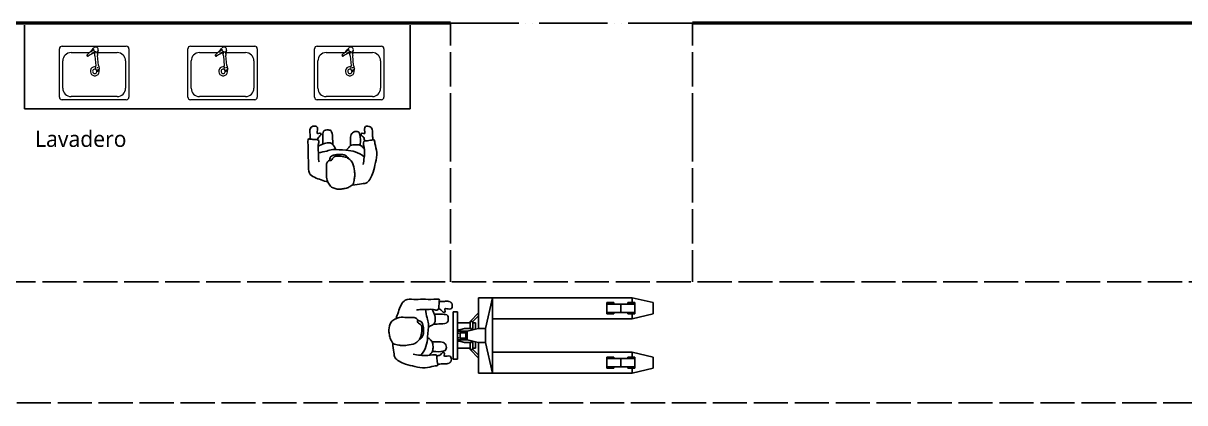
# Model space of a CAD drawing. Header units: millimetres. Extents: x 44692 to 174433, y -26273 to 14445.
# Drawn here: x 153131 to 161778, y -5046 to -2222 of the extents above; entities that cross this region are included whole.
import ezdxf

# ---------------------------------------------------------------- set-up
doc = ezdxf.new("R2010")
doc.units = ezdxf.units.MM
doc.header["$LTSCALE"] = 100
doc.linetypes.add('DASHEDX2', pattern=[3.048, 2.54, -0.508])
doc.linetypes.add('DIVIDEX2', pattern=[6.604, 5.08, -0.508, 0, -0.508, 0, -0.508])
for name, color, linetype in [('Area circulacion', 50, 'DASHEDX2'), ('Muebles', 112, 'Continuous'), ('Personal', 171, 'Continuous'), ('Puertas', 43, 'DIVIDEX2'), ('rotulo', 211, 'Continuous'), ('Transporte semielaborado', 30, 'Continuous')]:
    doc.layers.add(name, color=color, linetype=linetype)
doc.layers.add('Paredes', color=7, linetype='Continuous', lineweight=50)
doc.styles.add('OpenSans', font='OpenSans-Regular.ttf')

# ---------------------------------------------------------------- blocks, each defined once
blk = doc.blocks.new('pa17-16')
for points, knots in [([(5.5575, 2.4391), (5.5549, 2.4218), (5.5525, 2.3852), (5.5491, 2.3329), (5.5712, 2.2599), (5.5431, 2.2589), (5.5029, 2.2526), (5.4793, 2.2435), (5.4785, 2.2813), (5.4499, 2.3438), (5.4658, 2.4235), (5.4776, 2.5033), (5.5116, 2.5798), (5.5552, 2.585), (5.608, 2.5962), (5.6336, 2.6001)], [0, 0, 0, 0, 0.404899, 0.829805, 1.276298, 1.516647, 1.885942, 2.122553, 2.418487, 2.881882, 3.382407, 3.897515, 4.613825, 5.020942, 5.393355, 5.393355, 5.393355, 5.393355]), ([(5.62, 2.5537), (5.6188, 2.5427), (5.6154, 2.5253), (5.6223, 2.4901), (5.6346, 2.4293), (5.661, 2.4064), (5.685, 2.3908), (5.7322, 2.3832), (5.7723, 2.3842), (5.7881, 2.3969), (5.8018, 2.4268), (5.8146, 2.4162), (5.8324, 2.4305), (5.8382, 2.4568), (5.8318, 2.5038), (5.8344, 2.5615), (5.8137, 2.5937), (5.7944, 2.6284), (5.7307, 2.6388), (5.7037, 2.6296), (5.6679, 2.626), (5.6442, 2.6055), (5.6228, 2.5961), (5.6214, 2.5667), (5.62, 2.5537)], [0, 0, 0, 0, 0.297584, 0.631064, 1.068635, 1.39533, 1.69617, 2.097861, 2.458938, 2.716293, 3.010442, 3.199165, 3.447293, 3.731671, 4.119196, 4.541864, 4.881702, 5.22714, 5.673063, 5.989311, 6.327668, 6.644571, 6.906626, 7.259736, 7.259736, 7.259736, 7.259736]), ([(5.8196, 2.5846), (5.837, 2.5819), (5.8817, 2.5675), (5.9755, 2.5418), (5.972, 2.4609), (5.9791, 2.3926), (5.9812, 2.315), (5.9891, 2.2612), (5.9692, 2.2664), (5.9401, 2.2663), (5.9063, 2.2668), (5.9005, 2.2811), (5.909, 2.3184), (5.9007, 2.3606), (5.9019, 2.4011), (5.8964, 2.4238), (5.8933, 2.4348)], [6.682038, 6.682038, 6.682038, 6.682038, 7.076266, 7.806153, 8.304227, 8.77662, 9.284333, 9.649979, 9.844608, 10.160206, 10.472731, 10.661147, 10.998544, 11.371438, 11.724832, 12.051545, 12.051545, 12.051545, 12.051545]), ([(5.6724, 2.3994), (5.675, 2.3947), (5.6837, 2.383), (5.7041, 2.3718), (5.7348, 2.3697), (5.774, 2.3728), (5.8085, 2.3874), (5.8116, 2.4015), (5.8144, 2.4199)], [0.121052, 0.121052, 0.121052, 0.121052, 0.297289, 0.584433, 0.895396, 1.26174, 1.600834, 1.760925, 1.760925, 1.760925, 1.760925]), ([(5.5522, 2.3809), (5.573, 2.3653), (5.6222, 2.3398), (5.6924, 2.3383), (5.7952, 2.3323), (5.8376, 2.352), (5.881, 2.3613), (5.9019, 2.366)], [0, 0, 0, 0, 0.49262, 0.970296, 1.525877, 1.91054, 2.357805, 2.357805, 2.357805, 2.357805]), ([(5.5552, 2.3206), (5.5597, 2.3147), (5.5706, 2.3043), (5.5892, 2.2916), (5.6248, 2.2913), (5.6613, 2.2967), (5.6731, 2.3154), (5.6858, 2.3299), (5.6912, 2.3378)], [0, 0, 0, 0, 0.262594, 0.520609, 0.853848, 1.185107, 1.43842, 1.738028, 1.738028, 1.738028, 1.738028]), ([(5.5867, 2.2952), (5.5866, 2.2877), (5.5872, 2.2667), (5.5883, 2.1873), (5.6353, 2.19), (5.6673, 2.2128), (5.6606, 2.2618), (5.6599, 2.2881), (5.6606, 2.3008)], [0.078483, 0.078483, 0.078483, 0.078483, 0.321516, 0.797556, 1.122606, 1.448668, 1.830958, 2.166281, 2.166281, 2.166281, 2.166281]), ([(5.7713, 2.3359), (5.7736, 2.3305), (5.7786, 2.3203), (5.7954, 2.2951), (5.8154, 2.2848), (5.8612, 2.2906), (5.8838, 2.3057), (5.8988, 2.3117), (5.9058, 2.3148)], [0, 0, 0, 0, 0.233477, 0.532145, 0.79329, 1.163492, 1.458071, 1.725911, 1.725911, 1.725911, 1.725911]), ([(5.7943, 2.2992), (5.7951, 2.2858), (5.7984, 2.2614), (5.8038, 2.2002), (5.8255, 2.1869), (5.8672, 2.191), (5.8755, 2.2117), (5.8718, 2.2605), (5.8715, 2.286), (5.871, 2.2978)], [0, 0, 0, 0, 0.353805, 0.775896, 1.041599, 1.377968, 1.615337, 2.001902, 2.313716, 2.313716, 2.313716, 2.313716]), ([(5.4915, 2.2484), (5.4936, 2.2374), (5.4981, 2.215), (5.4968, 2.1806), (5.512, 2.1445), (5.5569, 2.147), (5.5634, 2.1681), (5.5498, 2.2128), (5.5753, 2.1995), (5.5912, 2.209), (5.5741, 2.2257), (5.5617, 2.2339), (5.5559, 2.2515), (5.5556, 2.26)], [0, 0, 0, 0, 0.324329, 0.654038, 0.980089, 1.31306, 1.562526, 1.890179, 2.123217, 2.319335, 2.559559, 2.78492, 3.066636, 3.066636, 3.066636, 3.066636]), ([(5.9713, 2.2652), (5.9703, 2.2553), (5.9686, 2.234), (5.9786, 2.2017), (5.9668, 2.1644), (5.9218, 2.1628), (5.9134, 2.1832), (5.9229, 2.229), (5.8988, 2.2135), (5.882, 2.2215), (5.8976, 2.2397), (5.908, 2.248), (5.912, 2.2618), (5.9127, 2.2683)], [0.038839, 0.038839, 0.038839, 0.038839, 0.324329, 0.654038, 0.980089, 1.31306, 1.562526, 1.890179, 2.123217, 2.319335, 2.559559, 2.78492, 2.989829, 2.989829, 2.989829, 2.989829])]:
    blk.add_open_spline(points, degree=3, knots=knots)
blk = doc.blocks.new('cl09-14')
at = {"lineweight": 5}
for p, q in [((-0.269, 0.02), (-0.269, 0.3945)), ((-0.249, 0.4145), (0.0095, 0.4145)), ((-0.1788, 0.3645), (-0.0361, 0.3645)), ((0.0095, 0.4145), (0.249, 0.4145)), ((0.0274, 0.3645), (0.1788, 0.3645)), ((0.269, 0.3945), (0.269, 0.02)), ((-0.2428, 0.0885), (-0.2428, 0.3005)), ((0.006, 0.3403), (0.0136, 0.2619)), ((0.034, 0.2639), (0.0265, 0.3414)), ((0.2428, 0.3005), (0.2428, 0.0885)), ((0.249, 0), (-0.249, 0)), ((0.1788, 0.0245), (-0.1788, 0.0245))]:
    blk.add_line(p, q, dxfattribs=at)
for centre, radius, start, end in [((-0.249, 0.3945), 0.02, 90, 180), ((-0.1788, 0.3005), 0.064, 90, 180), ((-0.2092, 0.5518), 0.255, 307.29995, 323.44123), ((0.0939, 0.1256), 0.255, 107.37848, 123.51976), ((-0.0791, 0.4381), 0.0866, 305.66886, 327.17012), ((0.0292, 0.2858), 0.0866, 103.6496, 125.15085), ((0.011, 0.3884), 0.0162, 164.00843, 277.23501), ((0.0117, 0.388), 0.02, 287.37848, 143.44123), ((-0.0935, 0.3304), 0.1, 5.6774, 19.04527), ((-0.0221, 0.3495), 0.0293, 4.17107, 27.91331), ((0.0517, 0.3563), 0.0293, 157.81042, 186.31744), ((0.126, 0.3513), 0.1, 162.19035, 185.67746), ((0.1788, 0.3005), 0.064, 0, 90), ((0.249, 0.3945), 0.02, 0, 90), ((-0.0506, 0.3437), 0.00664, 127.29995, 303.51976), ((-0.0487, 0.3439), 0.00491, 158.92924, 241.9125), ((0.0047, 0.2202), 0.0346, 74.3543, 12.13808), ((0.0047, 0.2202), 0.0168, 61.4601, 4.85789), ((0.0266, 0.2346), 0.0139, 171.17496, 20.1799), ((-0.0859, 0.252), 0.1, 351.17496, 5.6774), ((0.0267, 0.235), 0.00812, 213.71984, 15.80061), ((0.0262, 0.2395), 0.00759, 64.48838, 123.74119), ((0.1335, 0.2738), 0.1, 185.67746, 200.1799), ((-0.249, 0.02), 0.02, 180, 270), ((-0.1788, 0.0885), 0.064, 180, 270), ((0.1788, 0.0885), 0.064, 270, 0), ((0.249, 0.02), 0.02, 270, 0)]:
    blk.add_arc(centre, radius, start, end, dxfattribs=at)

msp = doc.modelspace()

# ---------------------------------------------------------------- linework, layer by layer
at = {"layer": 'Area circulacion'}
for p, q in [((156312.246, -2996.404), (156312.246, -2221.917)), ((158112.246, -2996.404), (158112.246, -2221.917)), ((156312.246, -2996.404), (156312.246, -4146.404)), ((158112.246, -2996.404), (158112.246, -4146.404)), ((164805.615, -4146.404), (151171.241, -4146.404)), ((163700.126, -5046.404), (151171.241, -5046.404))]:
    msp.add_line(p, q, dxfattribs=at)
at = {"layer": 'Muebles'}
for p, q in [((153139.298, -2860.083), (153139.298, -2236.266)), ((156011.278, -2860.083), (156011.278, -2236.266)), ((156011.278, -2860.083), (153139.298, -2860.083))]:
    msp.add_line(p, q, dxfattribs=at)
at = {"layer": 'Paredes'}
for p, q in [((156312.246, -2221.917), (151688.162, -2221.917)), ((165913.246, -2221.917), (158112.246, -2221.917))]:
    msp.add_line(p, q, dxfattribs=at)
at = {"layer": 'Puertas'}
msp.add_line((156312.246, -2221.917), (158112.246, -2221.917), dxfattribs=at)
at = {"layer": 'Transporte semielaborado'}
for p, q in [((156623.313, -4264.843), (156519.299, -4264.843)), ((156519.299, -4377.632), (156519.299, -4264.843)), ((156571.306, -4493.674), (156623.313, -4264.843)), ((157663.454, -4264.843), (156623.313, -4264.843)), ((156623.313, -4264.843), (156623.313, -4420.865)), ((157476.229, -4301.248), (157501.212, -4301.248)), ((157476.229, -4311.65), (157476.229, -4301.248)), ((157476.229, -4374.058), (157476.229, -4311.65)), ((157476.229, -4311.65), (157501.212, -4311.65)), ((157501.212, -4301.248), (157501.212, -4311.65)), ((157501.212, -4301.248), (157528.236, -4301.248)), ((157528.236, -4311.65), (157501.212, -4311.65)), ((157528.236, -4301.248), (157528.236, -4311.65)), ((157528.236, -4311.65), (157580.243, -4311.65)), ((157580.243, -4311.65), (157580.243, -4374.058)), ((157580.243, -4311.65), (157632.25, -4311.65)), ((157632.25, -4301.248), (157632.25, -4311.65)), ((157632.25, -4301.248), (157659.274, -4301.248)), ((157632.25, -4311.65), (157659.274, -4311.65)), ((157659.274, -4311.65), (157659.274, -4301.248)), ((157659.274, -4301.248), (157663.454, -4301.248)), ((157684.257, -4311.65), (157659.274, -4311.65)), ((157663.454, -4264.843), (157663.454, -4301.248)), ((157819.475, -4301.248), (157663.454, -4264.843)), ((157684.257, -4301.248), (157663.454, -4301.248)), ((157684.257, -4311.65), (157684.257, -4301.248)), ((157684.257, -4311.65), (157684.257, -4374.058)), ((157819.475, -4384.46), (157819.475, -4301.248)), ((156332.074, -4368.858), (156363.278, -4368.858)), ((156332.074, -4368.858), (156332.074, -4722.505)), ((156363.278, -4452.069), (156363.278, -4368.858)), ((156519.299, -4377.632), (156456.891, -4441.667)), ((156519.299, -4398.977), (156477.694, -4441.667)), ((156519.299, -4398.977), (156519.299, -4377.632)), ((156519.299, -4398.977), (156519.299, -4493.674)), ((157476.229, -4384.46), (157476.229, -4374.058)), ((157476.229, -4374.058), (157501.212, -4374.058)), ((157501.212, -4384.46), (157476.229, -4384.46)), ((157501.212, -4384.46), (157501.212, -4374.058)), ((157501.212, -4374.058), (157528.236, -4374.058)), ((157528.236, -4384.46), (157501.212, -4384.46)), ((157528.236, -4384.46), (157528.236, -4374.058)), ((157528.236, -4374.058), (157580.243, -4374.058)), ((157632.25, -4374.058), (157580.243, -4374.058)), ((157632.25, -4374.058), (157659.274, -4374.058)), ((157632.25, -4384.46), (157632.25, -4374.058)), ((157659.274, -4384.46), (157632.25, -4384.46)), ((157659.274, -4384.46), (157659.274, -4374.058)), ((157684.257, -4374.058), (157659.274, -4374.058)), ((157663.454, -4384.46), (157659.274, -4384.46)), ((157663.454, -4420.865), (157819.475, -4384.46)), ((157663.454, -4384.46), (157663.454, -4420.865)), ((157684.257, -4384.46), (157663.454, -4384.46)), ((157684.257, -4384.46), (157684.257, -4374.058)), ((156363.278, -4504.076), (156363.278, -4452.069)), ((156363.278, -4452.069), (156456.891, -4452.069)), ((156415.285, -4493.674), (156389.282, -4500.642)), ((156415.285, -4493.674), (156456.891, -4493.674)), ((156456.891, -4452.069), (156456.891, -4441.667)), ((156477.694, -4441.667), (156456.891, -4441.667)), ((156456.891, -4493.674), (156456.891, -4452.069)), ((156456.891, -4493.674), (156467.292, -4493.674)), ((156467.292, -4493.674), (156467.292, -4506.261)), ((156477.694, -4452.069), (156477.694, -4441.667)), ((156477.694, -4503.744), (156477.694, -4452.069)), ((156477.694, -4452.069), (156498.496, -4452.069)), ((156498.496, -4452.069), (156498.496, -4498.709)), ((156519.299, -4493.674), (156498.496, -4498.709)), ((156519.299, -4493.674), (156571.306, -4493.674)), ((156571.306, -4597.689), (156571.306, -4493.674)), ((156623.313, -4420.865), (156623.313, -4670.498)), ((157663.454, -4420.865), (156623.313, -4420.865)), ((156363.278, -4514.477), (156363.278, -4504.076)), ((156385.848, -4504.076), (156363.278, -4504.076)), ((156375.447, -4514.477), (156363.278, -4514.477)), ((156363.278, -4524.879), (156363.278, -4514.477)), ((156363.278, -4524.879), (156371.108, -4528.122)), ((156363.278, -4530.079), (156363.278, -4524.879)), ((156371.108, -4528.122), (156363.278, -4530.079)), ((156363.278, -4561.284), (156363.278, -4530.079)), ((156363.278, -4561.284), (156371.108, -4563.241)), ((156363.278, -4566.484), (156363.278, -4561.284)), ((156371.108, -4563.241), (156363.278, -4566.484)), ((156363.278, -4576.886), (156363.278, -4566.484)), ((156375.447, -4576.886), (156363.278, -4576.886)), ((156363.278, -4587.287), (156363.278, -4576.886)), ((156384.081, -4524.879), (156371.108, -4528.122)), ((156371.108, -4563.241), (156384.081, -4566.484)), ((156385.848, -4504.076), (156375.447, -4514.477)), ((156404.884, -4514.477), (156375.447, -4514.477)), ((156375.447, -4576.886), (156385.848, -4587.287)), ((156404.884, -4576.886), (156375.447, -4576.886)), ((156384.081, -4566.484), (156384.081, -4524.879)), ((156404.884, -4524.879), (156384.081, -4524.879)), ((156384.081, -4566.484), (156404.884, -4566.484)), ((156389.282, -4500.642), (156385.848, -4504.076)), ((156404.884, -4514.477), (156404.884, -4524.879)), ((156404.884, -4514.477), (156425.687, -4514.477)), ((156425.687, -4524.879), (156404.884, -4524.879)), ((156404.884, -4566.484), (156404.884, -4576.886)), ((156404.884, -4566.484), (156425.687, -4566.484)), ((156425.687, -4576.886), (156404.884, -4576.886)), ((156425.687, -4514.477), (156425.687, -4524.879)), ((156436.088, -4514.477), (156425.687, -4514.477)), ((156425.687, -4566.484), (156425.687, -4524.879)), ((156425.687, -4524.879), (156436.088, -4524.879)), ((156425.687, -4566.484), (156425.687, -4576.886)), ((156425.687, -4566.484), (156436.088, -4566.484)), ((156436.088, -4576.886), (156425.687, -4576.886)), ((156467.292, -4506.261), (156436.088, -4513.813)), ((156436.088, -4513.813), (156436.088, -4514.477)), ((156436.088, -4514.477), (156436.088, -4524.879)), ((156436.088, -4524.879), (156436.088, -4566.484)), ((156436.088, -4566.484), (156436.088, -4576.886)), ((156436.088, -4576.886), (156436.088, -4577.55)), ((156467.292, -4585.102), (156436.088, -4577.55)), ((156477.694, -4503.744), (156467.292, -4506.261)), ((156498.496, -4498.709), (156477.694, -4503.744)), ((156363.278, -4639.294), (156363.278, -4587.287)), ((156385.848, -4587.287), (156363.278, -4587.287)), ((156456.891, -4639.294), (156363.278, -4639.294)), ((156363.278, -4639.294), (156363.278, -4722.505)), ((156385.848, -4587.287), (156389.282, -4590.721)), ((156389.282, -4590.721), (156415.285, -4597.689)), ((156415.285, -4597.689), (156456.891, -4597.689)), ((156456.891, -4597.689), (156456.891, -4639.294)), ((156467.292, -4597.689), (156456.891, -4597.689)), ((156456.891, -4639.294), (156456.891, -4649.696)), ((156519.299, -4713.731), (156456.891, -4649.696)), ((156456.891, -4649.696), (156477.694, -4649.696)), ((156467.292, -4585.102), (156467.292, -4597.689)), ((156477.694, -4587.619), (156467.292, -4585.102)), ((156477.694, -4639.294), (156477.694, -4587.619)), ((156498.496, -4592.654), (156477.694, -4587.619)), ((156477.694, -4649.696), (156477.694, -4639.294)), ((156477.694, -4639.294), (156498.496, -4639.294)), ((156519.299, -4692.386), (156477.694, -4649.696)), ((156498.496, -4639.294), (156498.496, -4592.654)), ((156519.299, -4597.689), (156498.496, -4592.654)), ((156571.306, -4597.689), (156519.299, -4597.689)), ((156519.299, -4692.386), (156519.299, -4597.689)), ((156571.306, -4597.689), (156623.313, -4826.519)), ((156332.074, -4722.505), (156363.278, -4722.505)), ((156519.299, -4692.386), (156519.299, -4713.731)), ((156519.299, -4713.731), (156519.299, -4826.519)), ((157663.454, -4670.498), (156623.313, -4670.498)), ((156623.313, -4670.498), (156623.313, -4826.519)), ((157476.229, -4706.903), (157501.212, -4706.903)), ((157476.229, -4717.305), (157476.229, -4706.903)), ((157476.229, -4779.713), (157476.229, -4717.305)), ((157476.229, -4717.305), (157501.212, -4717.305)), ((157501.212, -4706.903), (157501.212, -4717.305)), ((157501.212, -4706.903), (157528.236, -4706.903)), ((157501.212, -4717.305), (157528.236, -4717.305)), ((157528.236, -4706.903), (157528.236, -4717.305)), ((157580.243, -4717.305), (157528.236, -4717.305)), ((157580.243, -4717.305), (157580.243, -4779.713)), ((157632.25, -4717.305), (157580.243, -4717.305)), ((157632.25, -4717.305), (157632.25, -4706.903)), ((157632.25, -4706.903), (157659.274, -4706.903)), ((157632.25, -4717.305), (157659.274, -4717.305)), ((157659.274, -4717.305), (157659.274, -4706.903)), ((157659.274, -4706.903), (157663.454, -4706.903)), ((157659.274, -4717.305), (157684.257, -4717.305)), ((157819.475, -4706.903), (157663.454, -4670.498)), ((157663.454, -4670.498), (157663.454, -4706.903)), ((157684.257, -4706.903), (157663.454, -4706.903)), ((157684.257, -4717.305), (157684.257, -4706.903)), ((157684.257, -4717.305), (157684.257, -4779.713)), ((157819.475, -4790.115), (157819.475, -4706.903)), ((156623.313, -4826.519), (156519.299, -4826.519)), ((157663.454, -4826.519), (156623.313, -4826.519)), ((157476.229, -4790.115), (157476.229, -4779.713)), ((157476.229, -4779.713), (157501.212, -4779.713)), ((157501.212, -4790.115), (157476.229, -4790.115)), ((157501.212, -4790.115), (157501.212, -4779.713)), ((157501.212, -4779.713), (157528.236, -4779.713)), ((157528.236, -4790.115), (157501.212, -4790.115)), ((157528.236, -4790.115), (157528.236, -4779.713)), ((157528.236, -4779.713), (157580.243, -4779.713)), ((157632.25, -4779.713), (157580.243, -4779.713)), ((157632.25, -4790.115), (157632.25, -4779.713)), ((157632.25, -4779.713), (157659.274, -4779.713)), ((157659.274, -4790.115), (157632.25, -4790.115)), ((157659.274, -4790.115), (157659.274, -4779.713)), ((157684.257, -4779.713), (157659.274, -4779.713)), ((157663.454, -4790.115), (157659.274, -4790.115)), ((157684.257, -4790.115), (157663.454, -4790.115)), ((157663.454, -4790.115), (157663.454, -4826.519)), ((157663.454, -4826.519), (157819.475, -4790.115)), ((157684.257, -4790.115), (157684.257, -4779.713))]:
    msp.add_line(p, q, dxfattribs=at)

# ---------------------------------------------------------------- block references
at = {"layer": 'Muebles', "xscale": 961.212493044091, "yscale": 961.212493044091, "zscale": 961.212493044091}
for p in [(153659.213, -2791.283), (154614.902, -2791.283), (155557.998, -2791.283)]:
    msp.add_blockref('cl09-14', p, dxfattribs=at)
at = {"layer": 'Personal'}
for p, xscale, yscale, zscale, rotation in [((161207.794, -1137.972), 979.1504951166465, 979.1504951166465, 979.1504951166465, 177.3569437258109), ((158089.79, -10260.527), 979.1504951166459, 979.1504951166459, 979.1504951166459, 86.54139143764344)]:
    msp.add_blockref('pa17-16', p, dxfattribs=dict(at, xscale=xscale, yscale=yscale, zscale=zscale, rotation=rotation))

# ---------------------------------------------------------------- texts
at = {"layer": 'rotulo', "insert": (153219.19, -3022.541), "char_height": 120, "width": 1055.00166, "attachment_point": 1, "style": 'OpenSans'}
msp.add_mtext('Lavadero', dxfattribs=at)

doc.saveas('drawing.dxf')
